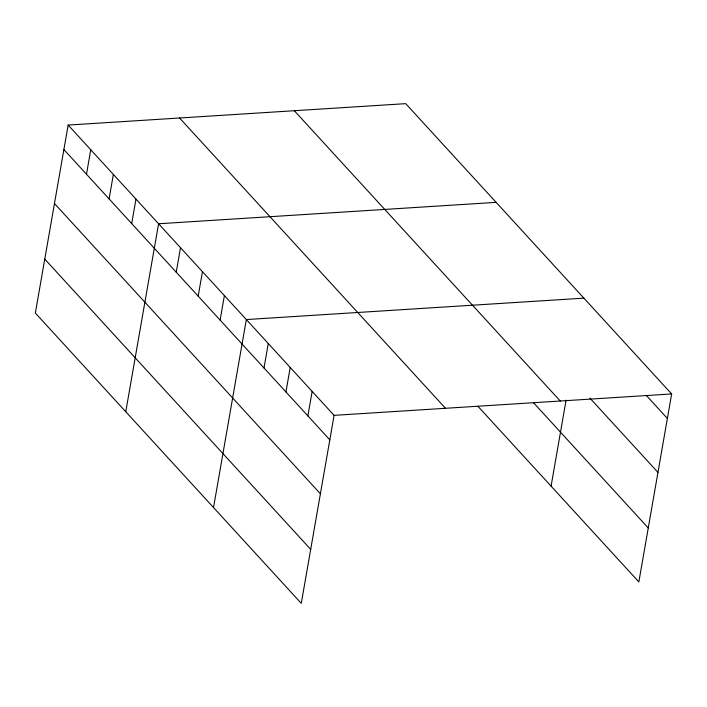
<?xml version="1.0" encoding="UTF-8"?>
<svg xmlns="http://www.w3.org/2000/svg" width="707" height="707" viewBox="0 0 707 707"><rect width="100%" height="100%" fill="white"/><g stroke="black" fill="none" stroke-linecap="round" stroke-linejoin="round"><path stroke-width="1.06" d="M68.155 125.068L35.35 313.051L301.279 603.345L334.093 415.354L68.155 125.068L405.721 103.655L671.65 393.949L638.845 581.932L477.95 406.313M86.493 174.231L90.761 149.743M109.09 198.906L113.367 174.417M131.696 223.58L135.974 199.091M125.766 411.748L158.58 223.766L496.137 202.361M176.237 272.204L180.515 247.715M198.181 296.153L202.458 271.665M220.116 320.103L224.393 295.606M213.523 507.546L246.336 319.555L583.894 298.151M264.003 368.002L268.271 343.505M285.937 391.952L290.215 367.454M307.881 415.893L312.149 391.404M551.08 486.142L566.095 400.118M334.093 415.354L671.65 393.949M646.171 395.293L667.373 418.438M589.947 398.156L657.961 472.391M294.324 110.725L560.253 401.01M533.44 402.645L648.257 527.979M179.551 117.998L445.49 408.293M63.886 149.557L329.815 439.842M54.466 203.51L320.404 493.795M44.771 259.098L310.7 549.383"/></g></svg>
